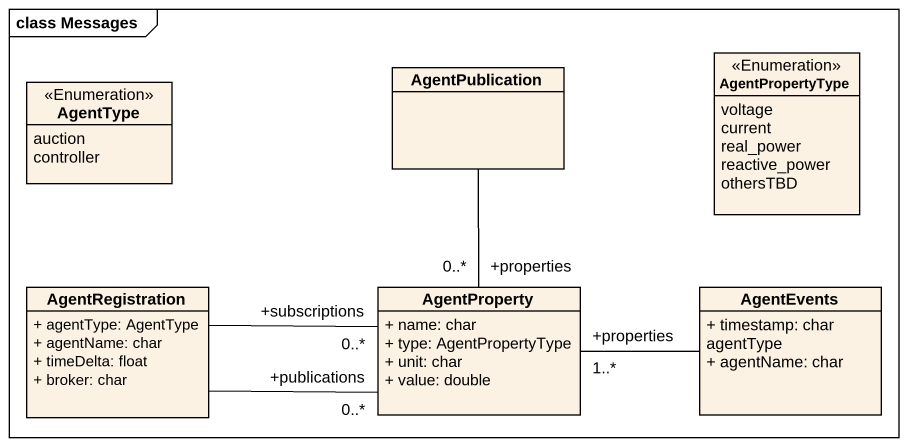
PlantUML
@startuml
mainframe class Messages
hide circle
hide empty members
skinparam classAttributeIconSize 0
enum AgentType <<Enumeration>> {
  auction
  controller
}
class AgentPublication
enum AgentPropertyType <<Enumeration>> {
  voltage
  current
  real_power
  reactive_power
  othersTBD
}
class AgentRegistration {
  + agentType: AgentType
  + agentName: char
  + timeDelta: float
  + broker: char
}
class AgentProperty {
  + name: char
  + type: AgentPropertyType
  + unit: char
  + value: double
}
class AgentEvents {
  + timestamp: char
  agentType
  + agentName: char
}
AgentProperty "+properties\n0..*" -up- AgentPublication
AgentProperty "+publications\n0..*" -left- AgentRegistration
AgentProperty "+subscriptions\n0..*" -left- AgentRegistration
AgentProperty "+properties\n1..*" -right- AgentEvents
@enduml
